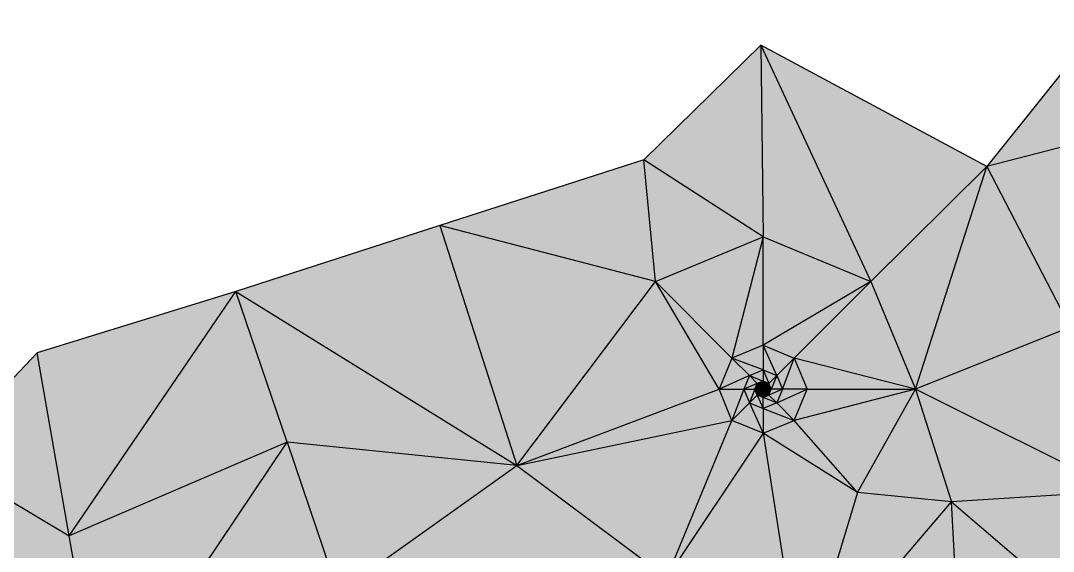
# Model space of a CAD drawing. Header units: inches. Extents: x 0 to 613718, y 0 to 269741.
# Drawn here: x 611653.9 to 612122.8, y 269378.5 to 269619.2 of the extents above; entities that cross this region are included whole.
import ezdxf

# ---------------------------------------------------------------- set-up
doc = ezdxf.new("R2010")
doc.units = ezdxf.units.IN
doc.header["$MEASUREMENT"] = 0

msp = doc.modelspace()

# ---------------------------------------------------------------- hatches: boundary and pattern name
for points in [[(612171.08, 269573.34), (612145.55, 269619.23), (612092.56, 269553.03), (612171.08, 269573.34)], [(612171.08, 269573.34), (612145.55, 269619.23), (612092.56, 269553.03), (612171.08, 269573.34)], [(611991, 269521.13), (611989.89, 269608.08), (611936.83, 269556.1), (611991, 269521.13)], [(611991, 269521.13), (611989.89, 269608.08), (611936.83, 269556.1), (611991, 269521.13)], [(612092.56, 269553.03), (611989.89, 269608.08), (612039.88, 269500.88), (612092.56, 269553.03)], [(612039.88, 269500.88), (611989.89, 269608.08), (611991, 269521.13), (612039.88, 269500.88)], [(612092.56, 269553.03), (611989.89, 269608.08), (612039.88, 269500.88), (612092.56, 269553.03)], [(612039.88, 269500.88), (611989.89, 269608.08), (611991, 269521.13), (612039.88, 269500.88)], [(612171.08, 269573.34), (612092.56, 269553.03), (612130.43, 269480.21), (612171.08, 269573.34)], [(612171.08, 269573.34), (612092.56, 269553.03), (612130.43, 269480.21), (612171.08, 269573.34)], [(611942.12, 269500.88), (611936.83, 269556.1), (611844.28, 269526.22), (611942.12, 269500.88)], [(611942.12, 269500.88), (611936.83, 269556.1), (611844.28, 269526.22), (611942.12, 269500.88)], [(611991, 269521.13), (611936.83, 269556.1), (611942.12, 269500.88), (611991, 269521.13)], [(611991, 269521.13), (611936.83, 269556.1), (611942.12, 269500.88), (611991, 269521.13)], [(612092.56, 269553.03), (612039.88, 269500.88), (612060.13, 269452), (612092.56, 269553.03)], [(612092.56, 269553.03), (612039.88, 269500.88), (612060.13, 269452), (612092.56, 269553.03)], [(612130.43, 269480.21), (612092.56, 269553.03), (612060.13, 269452), (612130.43, 269480.21)], [(612130.43, 269480.21), (612092.56, 269553.03), (612060.13, 269452), (612130.43, 269480.21)], [(611879.17, 269417.46), (611844.28, 269526.22), (611751.65, 269496.32), (611879.17, 269417.46)], [(611879.17, 269417.46), (611844.28, 269526.22), (611751.65, 269496.32), (611879.17, 269417.46)], [(611942.12, 269500.88), (611844.28, 269526.22), (611879.17, 269417.46), (611942.12, 269500.88)], [(611942.12, 269500.88), (611844.28, 269526.22), (611879.17, 269417.46), (611942.12, 269500.88)], [(611991, 269521.13), (611942.12, 269500.88), (611976.86, 269466.14), (611991, 269521.13)], [(611991, 269521.13), (611942.12, 269500.88), (611976.86, 269466.14), (611991, 269521.13)], [(611991, 269521.13), (611976.86, 269466.14), (611991, 269472), (611991, 269521.13)], [(611991, 269521.13), (611976.86, 269466.14), (611991, 269472), (611991, 269521.13)], [(612039.88, 269500.88), (611991, 269521.13), (611991, 269472), (612039.88, 269500.88)], [(612039.88, 269500.88), (611991, 269521.13), (611991, 269472), (612039.88, 269500.88)], [(611971, 269452), (611942.12, 269500.88), (611879.17, 269417.46), (611971, 269452)], [(611971, 269452), (611942.12, 269500.88), (611879.17, 269417.46), (611971, 269452)], [(611976.86, 269466.14), (611942.12, 269500.88), (611971, 269452), (611976.86, 269466.14)], [(611976.86, 269466.14), (611942.12, 269500.88), (611971, 269452), (611976.86, 269466.14)], [(612039.88, 269500.88), (611991, 269472), (612005.14, 269466.14), (612039.88, 269500.88)], [(612039.88, 269500.88), (611991, 269472), (612005.14, 269466.14), (612039.88, 269500.88)], [(612060.13, 269452), (612039.88, 269500.88), (612005.14, 269466.14), (612060.13, 269452)], [(612060.13, 269452), (612039.88, 269500.88), (612005.14, 269466.14), (612060.13, 269452)], [(611751.65, 269496.32), (611661.43, 269468.56), (611676, 269385.53), (611751.65, 269496.32)], [(611751.65, 269496.32), (611661.43, 269468.56), (611676, 269385.53), (611751.65, 269496.32)], [(611774.88, 269427.95), (611751.65, 269496.32), (611676, 269385.53), (611774.88, 269427.95)], [(611774.88, 269427.95), (611751.65, 269496.32), (611676, 269385.53), (611774.88, 269427.95)], [(611879.17, 269417.46), (611751.65, 269496.32), (611774.88, 269427.95), (611879.17, 269417.46)], [(611879.17, 269417.46), (611751.65, 269496.32), (611774.88, 269427.95), (611879.17, 269417.46)], [(612152.97, 269405.7), (612130.43, 269480.21), (612060.13, 269452), (612152.97, 269405.7)], [(612152.97, 269405.7), (612130.43, 269480.21), (612060.13, 269452), (612152.97, 269405.7)], [(611991, 269472), (611976.86, 269466.14), (611991, 269460.73), (611991, 269472)], [(611991, 269472), (611976.86, 269466.14), (611991, 269460.73), (611991, 269472)], [(611997.17, 269458.17), (611991, 269472), (611991, 269460.73), (611997.17, 269458.17)], [(612005.14, 269466.14), (611991, 269472), (611997.17, 269458.17), (612005.14, 269466.14)], [(611997.17, 269458.17), (611991, 269472), (611991, 269460.73), (611997.17, 269458.17)], [(612005.14, 269466.14), (611991, 269472), (611997.17, 269458.17), (612005.14, 269466.14)], [(611676, 269385.53), (611661.43, 269468.56), (611616.26, 269420.95), (611676, 269385.53)], [(611676, 269385.53), (611661.43, 269468.56), (611616.26, 269420.95), (611676, 269385.53)], [(611984.83, 269458.17), (611976.86, 269466.14), (611971, 269452), (611984.83, 269458.17)], [(611984.83, 269458.17), (611976.86, 269466.14), (611971, 269452), (611984.83, 269458.17)], [(611991, 269460.73), (611976.86, 269466.14), (611984.83, 269458.17), (611991, 269460.73)], [(611991, 269460.73), (611976.86, 269466.14), (611984.83, 269458.17), (611991, 269460.73)], [(612005.14, 269466.14), (611997.17, 269458.17), (611999.73, 269452), (612005.14, 269466.14)], [(612005.14, 269466.14), (611997.17, 269458.17), (611999.73, 269452), (612005.14, 269466.14)], [(612011, 269452), (612005.14, 269466.14), (611999.73, 269452), (612011, 269452)], [(612011, 269452), (612005.14, 269466.14), (611999.73, 269452), (612011, 269452)], [(612060.13, 269452), (612005.14, 269466.14), (612011, 269452), (612060.13, 269452)], [(612060.13, 269452), (612005.14, 269466.14), (612011, 269452), (612060.13, 269452)], [(611984.83, 269458.17), (611971, 269452), (611982.27, 269452), (611984.83, 269458.17)], [(611984.83, 269458.17), (611971, 269452), (611982.27, 269452), (611984.83, 269458.17)], [(611988.37, 269454.63), (611984.83, 269458.17), (611982.27, 269452), (611988.37, 269454.63)], [(611988.37, 269454.63), (611984.83, 269458.17), (611982.27, 269452), (611988.37, 269454.63)], [(611991, 269460.73), (611984.83, 269458.17), (611991, 269455.72), (611991, 269460.73)], [(611991, 269460.73), (611984.83, 269458.17), (611991, 269455.72), (611991, 269460.73)], [(611991, 269455.72), (611984.83, 269458.17), (611988.37, 269454.63), (611991, 269455.72)], [(611991, 269455.72), (611984.83, 269458.17), (611988.37, 269454.63), (611991, 269455.72)], [(611997.17, 269458.17), (611991, 269460.73), (611993.63, 269454.63), (611997.17, 269458.17)], [(611993.63, 269454.63), (611991, 269460.73), (611991, 269455.72), (611993.63, 269454.63)], [(611997.17, 269458.17), (611991, 269460.73), (611993.63, 269454.63), (611997.17, 269458.17)], [(611993.63, 269454.63), (611991, 269460.73), (611991, 269455.72), (611993.63, 269454.63)], [(611997.17, 269458.17), (611993.63, 269454.63), (611994.72, 269452), (611997.17, 269458.17)], [(611997.17, 269458.17), (611993.63, 269454.63), (611994.72, 269452), (611997.17, 269458.17)], [(611999.73, 269452), (611997.17, 269458.17), (611994.72, 269452), (611999.73, 269452)], [(611999.73, 269452), (611997.17, 269458.17), (611994.72, 269452), (611999.73, 269452)], [(611988.37, 269454.63), (611982.27, 269452), (611987.28, 269452), (611988.37, 269454.63)], [(611988.37, 269454.63), (611982.27, 269452), (611987.28, 269452), (611988.37, 269454.63)], [(611989.95, 269453.05), (611988.37, 269454.63), (611987.28, 269452), (611989.95, 269453.05)], [(611989.95, 269453.05), (611988.37, 269454.63), (611987.28, 269452), (611989.95, 269453.05)], [(611989.95, 269453.05), (611987.28, 269452), (611989.51, 269452), (611989.95, 269453.05)], [(611989.95, 269453.05), (611987.28, 269452), (611989.51, 269452), (611989.95, 269453.05)], [(611991, 269455.72), (611988.37, 269454.63), (611991, 269453.49), (611991, 269455.72)], [(611991, 269455.72), (611988.37, 269454.63), (611991, 269453.49), (611991, 269455.72)], [(611991, 269453.49), (611988.37, 269454.63), (611989.95, 269453.05), (611991, 269453.49)], [(611991, 269453.49), (611988.37, 269454.63), (611989.95, 269453.05), (611991, 269453.49)], [(611990.65, 269452.35), (611989.95, 269453.05), (611989.51, 269452), (611990.65, 269452.35)], [(611990.65, 269452.35), (611989.95, 269453.05), (611989.51, 269452), (611990.65, 269452.35)], [(611990.65, 269452.35), (611989.51, 269452), (611990.5, 269452), (611990.65, 269452.35)], [(611990.65, 269452.35), (611989.51, 269452), (611990.5, 269452), (611990.65, 269452.35)], [(611991, 269453.49), (611989.95, 269453.05), (611991, 269452.5), (611991, 269453.49)], [(611991, 269453.49), (611989.95, 269453.05), (611991, 269452.5), (611991, 269453.49)], [(611991, 269452.5), (611989.95, 269453.05), (611990.65, 269452.35), (611991, 269452.5)], [(611991, 269452.5), (611989.95, 269453.05), (611990.65, 269452.35), (611991, 269452.5)], [(611991, 269452), (611990.65, 269452.35), (611990.5, 269452), (611991, 269452)], [(611991, 269452), (611990.65, 269452.35), (611990.5, 269452), (611991, 269452)], [(611991, 269452.5), (611990.65, 269452.35), (611991, 269452), (611991, 269452.5)], [(611991, 269452.5), (611990.65, 269452.35), (611991, 269452), (611991, 269452.5)], [(611993.63, 269454.63), (611991, 269455.72), (611992.05, 269453.05), (611993.63, 269454.63)], [(611992.05, 269453.05), (611991, 269455.72), (611991, 269453.49), (611992.05, 269453.05)], [(611993.63, 269454.63), (611991, 269455.72), (611992.05, 269453.05), (611993.63, 269454.63)], [(611992.05, 269453.05), (611991, 269455.72), (611991, 269453.49), (611992.05, 269453.05)], [(611992.05, 269453.05), (611991, 269453.49), (611991.35, 269452.35), (611992.05, 269453.05)], [(611991.35, 269452.35), (611991, 269453.49), (611991, 269452.5), (611991.35, 269452.35)], [(611992.05, 269453.05), (611991, 269453.49), (611991.35, 269452.35), (611992.05, 269453.05)], [(611991.35, 269452.35), (611991, 269453.49), (611991, 269452.5), (611991.35, 269452.35)], [(611991.35, 269452.35), (611991, 269452.5), (611991, 269452), (611991.35, 269452.35)], [(611991.35, 269452.35), (611991, 269452.5), (611991, 269452), (611991.35, 269452.35)], [(611991.5, 269452), (611991.35, 269452.35), (611991, 269452), (611991.5, 269452)], [(611991.5, 269452), (611991.35, 269452.35), (611991, 269452), (611991.5, 269452)], [(611992.05, 269453.05), (611991.35, 269452.35), (611991.5, 269452), (611992.05, 269453.05)], [(611992.05, 269453.05), (611991.35, 269452.35), (611991.5, 269452), (611992.05, 269453.05)], [(611992.49, 269452), (611992.05, 269453.05), (611991.5, 269452), (611992.49, 269452)], [(611992.49, 269452), (611992.05, 269453.05), (611991.5, 269452), (611992.49, 269452)], [(611993.63, 269454.63), (611992.05, 269453.05), (611992.49, 269452), (611993.63, 269454.63)], [(611993.63, 269454.63), (611992.05, 269453.05), (611992.49, 269452), (611993.63, 269454.63)], [(611994.72, 269452), (611993.63, 269454.63), (611992.49, 269452), (611994.72, 269452)], [(611994.72, 269452), (611993.63, 269454.63), (611992.49, 269452), (611994.72, 269452)], [(611976.86, 269437.86), (611971, 269452), (611879.17, 269417.46), (611976.86, 269437.86)], [(611976.86, 269437.86), (611971, 269452), (611879.17, 269417.46), (611976.86, 269437.86)], [(611982.27, 269452), (611971, 269452), (611976.86, 269437.86), (611982.27, 269452)], [(611982.27, 269452), (611971, 269452), (611976.86, 269437.86), (611982.27, 269452)], [(611984.83, 269445.83), (611982.27, 269452), (611976.86, 269437.86), (611984.83, 269445.83)], [(611984.83, 269445.83), (611982.27, 269452), (611976.86, 269437.86), (611984.83, 269445.83)], [(611987.28, 269452), (611982.27, 269452), (611984.83, 269445.83), (611987.28, 269452)], [(611987.28, 269452), (611982.27, 269452), (611984.83, 269445.83), (611987.28, 269452)], [(611988.37, 269449.37), (611987.28, 269452), (611984.83, 269445.83), (611988.37, 269449.37)], [(611988.37, 269449.37), (611987.28, 269452), (611984.83, 269445.83), (611988.37, 269449.37)], [(611991, 269443.27), (611988.37, 269449.37), (611984.83, 269445.83), (611991, 269443.27)], [(611991, 269443.27), (611988.37, 269449.37), (611984.83, 269445.83), (611991, 269443.27)], [(611989.51, 269452), (611987.28, 269452), (611988.37, 269449.37), (611989.51, 269452)], [(611989.51, 269452), (611987.28, 269452), (611988.37, 269449.37), (611989.51, 269452)], [(611989.95, 269450.95), (611989.51, 269452), (611988.37, 269449.37), (611989.95, 269450.95)], [(611989.95, 269450.95), (611989.51, 269452), (611988.37, 269449.37), (611989.95, 269450.95)], [(611991, 269448.28), (611989.95, 269450.95), (611988.37, 269449.37), (611991, 269448.28)], [(611991, 269448.28), (611989.95, 269450.95), (611988.37, 269449.37), (611991, 269448.28)], [(611991, 269448.28), (611988.37, 269449.37), (611991, 269443.27), (611991, 269448.28)], [(611991, 269448.28), (611988.37, 269449.37), (611991, 269443.27), (611991, 269448.28)], [(611990.5, 269452), (611989.51, 269452), (611989.95, 269450.95), (611990.5, 269452)], [(611990.5, 269452), (611989.51, 269452), (611989.95, 269450.95), (611990.5, 269452)], [(611990.65, 269451.65), (611990.5, 269452), (611989.95, 269450.95), (611990.65, 269451.65)], [(611990.65, 269451.65), (611990.5, 269452), (611989.95, 269450.95), (611990.65, 269451.65)], [(611991, 269450.51), (611990.65, 269451.65), (611989.95, 269450.95), (611991, 269450.51)], [(611991, 269450.51), (611990.65, 269451.65), (611989.95, 269450.95), (611991, 269450.51)], [(611991, 269450.51), (611989.95, 269450.95), (611991, 269448.28), (611991, 269450.51)], [(611991, 269450.51), (611989.95, 269450.95), (611991, 269448.28), (611991, 269450.51)], [(611991, 269452), (611990.5, 269452), (611990.65, 269451.65), (611991, 269452)], [(611991, 269452), (611990.5, 269452), (611990.65, 269451.65), (611991, 269452)], [(611991, 269452), (611990.65, 269451.65), (611991, 269451.5), (611991, 269452)], [(611991, 269452), (611990.65, 269451.65), (611991, 269451.5), (611991, 269452)], [(611991, 269451.5), (611990.65, 269451.65), (611991, 269450.51), (611991, 269451.5)], [(611991, 269451.5), (611990.65, 269451.65), (611991, 269450.51), (611991, 269451.5)], [(611991.5, 269452), (611991, 269452), (611991.35, 269451.65), (611991.5, 269452)], [(611991.35, 269451.65), (611991, 269452), (611991, 269451.5), (611991.35, 269451.65)], [(611991.5, 269452), (611991, 269452), (611991.35, 269451.65), (611991.5, 269452)], [(611991.35, 269451.65), (611991, 269452), (611991, 269451.5), (611991.35, 269451.65)], [(611992.05, 269450.95), (611991.35, 269451.65), (611991, 269451.5), (611992.05, 269450.95)], [(611992.05, 269450.95), (611991.35, 269451.65), (611991, 269451.5), (611992.05, 269450.95)], [(611992.05, 269450.95), (611991, 269451.5), (611991, 269450.51), (611992.05, 269450.95)], [(611992.05, 269450.95), (611991, 269451.5), (611991, 269450.51), (611992.05, 269450.95)], [(611993.63, 269449.37), (611992.05, 269450.95), (611991, 269450.51), (611993.63, 269449.37)], [(611993.63, 269449.37), (611992.05, 269450.95), (611991, 269450.51), (611993.63, 269449.37)], [(611993.63, 269449.37), (611991, 269450.51), (611991, 269448.28), (611993.63, 269449.37)], [(611993.63, 269449.37), (611991, 269450.51), (611991, 269448.28), (611993.63, 269449.37)], [(611997.17, 269445.83), (611993.63, 269449.37), (611991, 269448.28), (611997.17, 269445.83)], [(611997.17, 269445.83), (611993.63, 269449.37), (611991, 269448.28), (611997.17, 269445.83)], [(611997.17, 269445.83), (611991, 269448.28), (611991, 269443.27), (611997.17, 269445.83)], [(611997.17, 269445.83), (611991, 269448.28), (611991, 269443.27), (611997.17, 269445.83)], [(611992.49, 269452), (611991.35, 269451.65), (611992.05, 269450.95), (611992.49, 269452)], [(611992.49, 269452), (611991.5, 269452), (611991.35, 269451.65), (611992.49, 269452)], [(611992.49, 269452), (611991.35, 269451.65), (611992.05, 269450.95), (611992.49, 269452)], [(611992.49, 269452), (611991.5, 269452), (611991.35, 269451.65), (611992.49, 269452)], [(611994.72, 269452), (611992.05, 269450.95), (611993.63, 269449.37), (611994.72, 269452)], [(611994.72, 269452), (611992.49, 269452), (611992.05, 269450.95), (611994.72, 269452)], [(611994.72, 269452), (611992.05, 269450.95), (611993.63, 269449.37), (611994.72, 269452)], [(611994.72, 269452), (611992.49, 269452), (611992.05, 269450.95), (611994.72, 269452)], [(611999.73, 269452), (611993.63, 269449.37), (611997.17, 269445.83), (611999.73, 269452)], [(611999.73, 269452), (611994.72, 269452), (611993.63, 269449.37), (611999.73, 269452)], [(611999.73, 269452), (611993.63, 269449.37), (611997.17, 269445.83), (611999.73, 269452)], [(611999.73, 269452), (611994.72, 269452), (611993.63, 269449.37), (611999.73, 269452)], [(612011, 269452), (611999.73, 269452), (611997.17, 269445.83), (612011, 269452)], [(612011, 269452), (611997.17, 269445.83), (612005.14, 269437.86), (612011, 269452)], [(612011, 269452), (611999.73, 269452), (611997.17, 269445.83), (612011, 269452)], [(612011, 269452), (611997.17, 269445.83), (612005.14, 269437.86), (612011, 269452)], [(612060.13, 269452), (612005.14, 269437.86), (612033.87, 269405.16), (612060.13, 269452)], [(612060.13, 269452), (612011, 269452), (612005.14, 269437.86), (612060.13, 269452)], [(612060.13, 269452), (612005.14, 269437.86), (612033.87, 269405.16), (612060.13, 269452)], [(612060.13, 269452), (612011, 269452), (612005.14, 269437.86), (612060.13, 269452)], [(612076.54, 269400.84), (612060.13, 269452), (612033.87, 269405.16), (612076.54, 269400.84)], [(612076.54, 269400.84), (612060.13, 269452), (612033.87, 269405.16), (612076.54, 269400.84)], [(612152.97, 269405.7), (612060.13, 269452), (612076.54, 269400.84), (612152.97, 269405.7)], [(612152.97, 269405.7), (612060.13, 269452), (612076.54, 269400.84), (612152.97, 269405.7)], [(611991, 269432), (611984.83, 269445.83), (611976.86, 269437.86), (611991, 269432)], [(611991, 269432), (611984.83, 269445.83), (611976.86, 269437.86), (611991, 269432)], [(611991, 269443.27), (611984.83, 269445.83), (611991, 269432), (611991, 269443.27)], [(611991, 269443.27), (611984.83, 269445.83), (611991, 269432), (611991, 269443.27)], [(612005.14, 269437.86), (611997.17, 269445.83), (611991, 269443.27), (612005.14, 269437.86)], [(612005.14, 269437.86), (611997.17, 269445.83), (611991, 269443.27), (612005.14, 269437.86)], [(612005.14, 269437.86), (611991, 269443.27), (611991, 269432), (612005.14, 269437.86)], [(612005.14, 269437.86), (611991, 269443.27), (611991, 269432), (612005.14, 269437.86)], [(611976.86, 269437.86), (611879.17, 269417.46), (611947.3, 269366.63), (611976.86, 269437.86)], [(611976.86, 269437.86), (611879.17, 269417.46), (611947.3, 269366.63), (611976.86, 269437.86)], [(611991, 269432), (611976.86, 269437.86), (611947.3, 269366.63), (611991, 269432)], [(611991, 269432), (611976.86, 269437.86), (611947.3, 269366.63), (611991, 269432)], [(612033.87, 269405.16), (612005.14, 269437.86), (611991, 269432), (612033.87, 269405.16)], [(612033.87, 269405.16), (612005.14, 269437.86), (611991, 269432), (612033.87, 269405.16)], [(612008.44, 269321.02), (611991, 269432), (611947.3, 269366.63), (612008.44, 269321.02)], [(612008.44, 269321.02), (611991, 269432), (611947.3, 269366.63), (612008.44, 269321.02)], [(612033.87, 269405.16), (611991, 269432), (612008.44, 269321.02), (612033.87, 269405.16)], [(612033.87, 269405.16), (611991, 269432), (612008.44, 269321.02), (612033.87, 269405.16)], [(611774.88, 269427.95), (611676, 269385.53), (611690.56, 269302.51), (611774.88, 269427.95)], [(611774.88, 269427.95), (611676, 269385.53), (611690.56, 269302.51), (611774.88, 269427.95)], [(611798.1, 269359.58), (611774.88, 269427.95), (611690.56, 269302.51), (611798.1, 269359.58)], [(611798.1, 269359.58), (611774.88, 269427.95), (611690.56, 269302.51), (611798.1, 269359.58)], [(611879.17, 269417.46), (611774.88, 269427.95), (611798.1, 269359.58), (611879.17, 269417.46)], [(611879.17, 269417.46), (611774.88, 269427.95), (611798.1, 269359.58), (611879.17, 269417.46)], [(611690.56, 269302.51), (611676, 269385.53), (611616.26, 269420.95), (611690.56, 269302.51)], [(611690.56, 269302.51), (611676, 269385.53), (611616.26, 269420.95), (611690.56, 269302.51)], [(611947.3, 269366.63), (611879.17, 269417.46), (611798.1, 269359.58), (611947.3, 269366.63)], [(611947.3, 269366.63), (611879.17, 269417.46), (611798.1, 269359.58), (611947.3, 269366.63)], [(612160.3, 269329.22), (612152.97, 269405.7), (612076.54, 269400.84), (612160.3, 269329.22)], [(612160.3, 269329.22), (612152.97, 269405.7), (612076.54, 269400.84), (612160.3, 269329.22)], [(612076.54, 269400.84), (612033.87, 269405.16), (612008.44, 269321.02), (612076.54, 269400.84)], [(612076.54, 269400.84), (612033.87, 269405.16), (612008.44, 269321.02), (612076.54, 269400.84)], [(612080.64, 269324.92), (612076.54, 269400.84), (612008.44, 269321.02), (612080.64, 269324.92)], [(612080.64, 269324.92), (612076.54, 269400.84), (612008.44, 269321.02), (612080.64, 269324.92)], [(612160.3, 269329.22), (612076.54, 269400.84), (612080.64, 269324.92), (612160.3, 269329.22)], [(612160.3, 269329.22), (612076.54, 269400.84), (612080.64, 269324.92), (612160.3, 269329.22)]]:
    msp.add_hatch(color=256).paths.add_polyline_path(points, flags=0)

# ---------------------------------------------------------------- linework, layer by layer
for points, elevation in [([(611984.83, 269458.17), (611982.27, 269452)], 246.51), ([(611984.83, 269458.17), (611982.27, 269452)], 246.51), ([(611990.5, 269452), (611990.65, 269452.35)], 246.24), ([(611990.5, 269452), (611990.65, 269452.35)], 246.24), ([(611991, 269452.5), (611990.65, 269452.35)], 246.24), ([(611991, 269452.5), (611990.65, 269452.35)], 246.24), ([(611991.35, 269452.35), (611991, 269452.5)], 246.24), ([(611991.35, 269452.35), (611991, 269452.5)], 246.24), ([(611991.5, 269452), (611991.35, 269452.35)], 246.24), ([(611991.5, 269452), (611991.35, 269452.35)], 246.24), ([(611990.65, 269451.65), (611990.5, 269452)], 246.24), ([(611990.65, 269451.65), (611990.5, 269452)], 246.24), ([(611991, 269451.5), (611990.65, 269451.65)], 246.24), ([(611991, 269451.5), (611990.65, 269451.65)], 246.24), ([(611991.35, 269451.65), (611991, 269451.5)], 246.24), ([(611991.35, 269451.65), (611991, 269451.5)], 246.24), ([(611991.35, 269451.65), (611991.5, 269452)], 246.24), ([(611991.35, 269451.65), (611991.5, 269452)], 246.24)]:
    msp.add_lwpolyline(points, dxfattribs=dict(elevation=elevation))
for points in [[(612145.55, 269619.23, 247.03), (612092.56, 269553.03, 246.95)], [(612145.55, 269619.23, 247.03), (612092.56, 269553.03, 246.95)], [(611989.89, 269608.08, 246.6), (611936.83, 269556.1, 246.47)], [(611989.89, 269608.08, 246.6), (611936.83, 269556.1, 246.47)], [(612092.56, 269553.03, 246.95), (611989.89, 269608.08, 246.6)], [(611989.89, 269608.08, 246.6), (612039.88, 269500.88, 246.82)], [(611989.89, 269608.08, 246.6), (611991, 269521.13, 246.64)], [(612092.56, 269553.03, 246.95), (611989.89, 269608.08, 246.6)], [(611989.89, 269608.08, 246.6), (612039.88, 269500.88, 246.82)], [(611989.89, 269608.08, 246.6), (611991, 269521.13, 246.64)], [(612171.08, 269573.34, 247.17), (612092.56, 269553.03, 246.95)], [(612171.08, 269573.34, 247.17), (612092.56, 269553.03, 246.95)], [(611936.83, 269556.1, 246.47), (611844.28, 269526.22, 246.23)], [(611936.83, 269556.1, 246.47), (611844.28, 269526.22, 246.23)], [(611942.12, 269500.88, 246.51), (611936.83, 269556.1, 246.47)], [(611991, 269521.13, 246.64), (611936.83, 269556.1, 246.47)], [(611942.12, 269500.88, 246.51), (611936.83, 269556.1, 246.47)], [(611991, 269521.13, 246.64), (611936.83, 269556.1, 246.47)], [(612039.88, 269500.88, 246.82), (612092.56, 269553.03, 246.95)], [(612039.88, 269500.88, 246.82), (612092.56, 269553.03, 246.95)], [(612060.13, 269452, 246.96), (612092.56, 269553.03, 246.95)], [(612060.13, 269452, 246.96), (612092.56, 269553.03, 246.95)], [(612092.56, 269553.03, 246.95), (612130.43, 269480.21, 247.18)], [(612092.56, 269553.03, 246.95), (612130.43, 269480.21, 247.18)], [(611844.28, 269526.22, 246.23), (611751.65, 269496.32, 245.88)], [(611844.28, 269526.22, 246.23), (611751.65, 269496.32, 245.88)], [(611844.28, 269526.22, 246.23), (611879.17, 269417.46, 246.49)], [(611942.12, 269500.88, 246.51), (611844.28, 269526.22, 246.23)], [(611844.28, 269526.22, 246.23), (611879.17, 269417.46, 246.49)], [(611942.12, 269500.88, 246.51), (611844.28, 269526.22, 246.23)], [(611942.12, 269500.88, 246.51), (611991, 269521.13, 246.64)], [(611942.12, 269500.88, 246.51), (611991, 269521.13, 246.64)], [(611991, 269521.13, 246.64), (611976.86, 269466.14, 246.56)], [(611991, 269521.13, 246.64), (611976.86, 269466.14, 246.56)], [(611991, 269521.13, 246.64), (612039.88, 269500.88, 246.82)], [(611991, 269472, 246.6), (611991, 269521.13, 246.64)], [(611991, 269521.13, 246.64), (612039.88, 269500.88, 246.82)], [(611991, 269472, 246.6), (611991, 269521.13, 246.64)], [(611879.17, 269417.46, 246.49), (611942.12, 269500.88, 246.51)], [(611879.17, 269417.46, 246.49), (611942.12, 269500.88, 246.51)], [(611971, 269452, 246.56), (611942.12, 269500.88, 246.51)], [(611976.86, 269466.14, 246.56), (611942.12, 269500.88, 246.51)], [(611971, 269452, 246.56), (611942.12, 269500.88, 246.51)], [(611976.86, 269466.14, 246.56), (611942.12, 269500.88, 246.51)], [(612039.88, 269500.88, 246.82), (611991, 269472, 246.6)], [(612039.88, 269500.88, 246.82), (611991, 269472, 246.6)], [(612005.14, 269466.14, 246.65), (612039.88, 269500.88, 246.82)], [(612005.14, 269466.14, 246.65), (612039.88, 269500.88, 246.82)], [(612039.88, 269500.88, 246.82), (612060.13, 269452, 246.96)], [(612039.88, 269500.88, 246.82), (612060.13, 269452, 246.96)], [(611751.65, 269496.32, 245.88), (611661.43, 269468.56, 245.59)], [(611751.65, 269496.32, 245.88), (611661.43, 269468.56, 245.59)], [(611676, 269385.53, 245.62), (611751.65, 269496.32, 245.88)], [(611676, 269385.53, 245.62), (611751.65, 269496.32, 245.88)], [(611751.65, 269496.32, 245.88), (611879.17, 269417.46, 246.49)], [(611774.88, 269427.95, 245.98), (611751.65, 269496.32, 245.88)], [(611751.65, 269496.32, 245.88), (611879.17, 269417.46, 246.49)], [(611774.88, 269427.95, 245.98), (611751.65, 269496.32, 245.88)], [(612130.43, 269480.21, 247.18), (612060.13, 269452, 246.96)], [(612130.43, 269480.21, 247.18), (612060.13, 269452, 246.96)], [(611991, 269472, 246.6), (611976.86, 269466.14, 246.56)], [(611991, 269472, 246.6), (611976.86, 269466.14, 246.56)], [(611991, 269472, 246.6), (612005.14, 269466.14, 246.65)], [(611991, 269472, 246.6), (611991, 269460.73, 246.53)], [(611997.17, 269458.17, 246.55), (611991, 269472, 246.6)], [(611991, 269472, 246.6), (612005.14, 269466.14, 246.65)], [(611991, 269472, 246.6), (611991, 269460.73, 246.53)], [(611997.17, 269458.17, 246.55), (611991, 269472, 246.6)], [(611661.43, 269468.56, 245.59), (611616.26, 269420.95, 245.48)], [(611661.43, 269468.56, 245.59), (611616.26, 269420.95, 245.48)], [(611676, 269385.53, 245.62), (611661.43, 269468.56, 245.59)], [(611676, 269385.53, 245.62), (611661.43, 269468.56, 245.59)], [(611976.86, 269466.14, 246.56), (611971, 269452, 246.56)], [(611976.86, 269466.14, 246.56), (611971, 269452, 246.56)], [(611976.86, 269466.14, 246.56), (611984.83, 269458.17, 246.51)], [(611991, 269460.73, 246.53), (611976.86, 269466.14, 246.56)], [(611976.86, 269466.14, 246.56), (611984.83, 269458.17, 246.51)], [(611991, 269460.73, 246.53), (611976.86, 269466.14, 246.56)], [(612005.14, 269466.14, 246.65), (611997.17, 269458.17, 246.55)], [(612005.14, 269466.14, 246.65), (611997.17, 269458.17, 246.55)], [(611999.73, 269452, 246.57), (612005.14, 269466.14, 246.65)], [(611999.73, 269452, 246.57), (612005.14, 269466.14, 246.65)], [(612005.14, 269466.14, 246.65), (612011, 269452, 246.69)], [(612060.13, 269452, 246.96), (612005.14, 269466.14, 246.65)], [(612005.14, 269466.14, 246.65), (612011, 269452, 246.69)], [(612060.13, 269452, 246.96), (612005.14, 269466.14, 246.65)], [(611984.83, 269458.17, 246.51), (611971, 269452, 246.56)], [(611984.83, 269458.17, 246.51), (611971, 269452, 246.56)], [(611984.83, 269458.17, 246.51), (611991, 269460.73, 246.53)], [(611984.83, 269458.17, 246.51), (611991, 269460.73, 246.53)], [(611988.37, 269454.63, 246.44), (611984.83, 269458.17, 246.51)], [(611984.83, 269458.17, 246.51), (611991, 269455.72, 246.45)], [(611988.37, 269454.63, 246.44), (611984.83, 269458.17, 246.51)], [(611984.83, 269458.17, 246.51), (611991, 269455.72, 246.45)], [(611991, 269460.73, 246.53), (611997.17, 269458.17, 246.55)], [(611991, 269460.73, 246.53), (611993.63, 269454.63, 246.46)], [(611991, 269460.73, 246.53), (611991, 269455.72, 246.45)], [(611991, 269460.73, 246.53), (611997.17, 269458.17, 246.55)], [(611991, 269460.73, 246.53), (611993.63, 269454.63, 246.46)], [(611991, 269460.73, 246.53), (611991, 269455.72, 246.45)], [(611997.17, 269458.17, 246.55), (611993.63, 269454.63, 246.46)], [(611997.17, 269458.17, 246.55), (611993.63, 269454.63, 246.46)], [(611997.17, 269458.17, 246.55), (611994.72, 269452, 246.46)], [(611997.17, 269458.17, 246.55), (611994.72, 269452, 246.46)], [(611997.17, 269458.17, 246.55), (611999.73, 269452, 246.57)], [(611997.17, 269458.17, 246.55), (611999.73, 269452, 246.57)], [(611988.37, 269454.63, 246.44), (611982.27, 269452, 246.51)], [(611988.37, 269454.63, 246.44), (611982.27, 269452, 246.51)], [(611987.28, 269452, 246.44), (611988.37, 269454.63, 246.44)], [(611987.28, 269452, 246.44), (611988.37, 269454.63, 246.44)], [(611987.28, 269452, 246.44), (611989.95, 269453.05, 246.35)], [(611987.28, 269452, 246.44), (611989.95, 269453.05, 246.35)], [(611991, 269455.72, 246.45), (611988.37, 269454.63, 246.44)], [(611991, 269455.72, 246.45), (611988.37, 269454.63, 246.44)], [(611988.37, 269454.63, 246.44), (611991, 269453.49, 246.35)], [(611988.37, 269454.63, 246.44), (611989.95, 269453.05, 246.35)], [(611988.37, 269454.63, 246.44), (611991, 269453.49, 246.35)], [(611988.37, 269454.63, 246.44), (611989.95, 269453.05, 246.35)], [(611989.95, 269453.05, 246.35), (611989.51, 269452, 246.35)], [(611989.95, 269453.05, 246.35), (611989.51, 269452, 246.35)], [(611989.51, 269452, 246.35), (611990.65, 269452.35, 246.24)], [(611989.51, 269452, 246.35), (611990.65, 269452.35, 246.24)], [(611989.95, 269453.05, 246.35), (611991, 269453.49, 246.35)], [(611989.95, 269453.05, 246.35), (611991, 269453.49, 246.35)], [(611990.65, 269452.35, 246.24), (611989.95, 269453.05, 246.35)], [(611989.95, 269453.05, 246.35), (611991, 269452.5, 246.24)], [(611990.65, 269452.35, 246.24), (611989.95, 269453.05, 246.35)], [(611989.95, 269453.05, 246.35), (611991, 269452.5, 246.24)], [(611991, 269452, 246.24), (611990.65, 269452.35, 246.24)], [(611991, 269452, 246.24), (611990.65, 269452.35, 246.24)], [(611993.63, 269454.63, 246.46), (611991, 269455.72, 246.45)], [(611991, 269455.72, 246.45), (611992.05, 269453.05, 246.36)], [(611991, 269455.72, 246.45), (611991, 269453.49, 246.35)], [(611993.63, 269454.63, 246.46), (611991, 269455.72, 246.45)], [(611991, 269455.72, 246.45), (611992.05, 269453.05, 246.36)], [(611991, 269455.72, 246.45), (611991, 269453.49, 246.35)], [(611991, 269453.49, 246.35), (611992.05, 269453.05, 246.36)], [(611991, 269453.49, 246.35), (611991.35, 269452.35, 246.24)], [(611991, 269453.49, 246.35), (611991, 269452.5, 246.24)], [(611991, 269453.49, 246.35), (611992.05, 269453.05, 246.36)], [(611991, 269453.49, 246.35), (611991.35, 269452.35, 246.24)], [(611991, 269453.49, 246.35), (611991, 269452.5, 246.24)], [(611991, 269452.5, 246.24), (611991, 269452, 246.24)], [(611991, 269452.5, 246.24), (611991, 269452, 246.24)], [(611991.35, 269452.35, 246.24), (611991, 269452, 246.24)], [(611991.35, 269452.35, 246.24), (611991, 269452, 246.24)], [(611992.05, 269453.05, 246.36), (611991.35, 269452.35, 246.24)], [(611992.05, 269453.05, 246.36), (611991.35, 269452.35, 246.24)], [(611992.05, 269453.05, 246.36), (611991.5, 269452, 246.24)], [(611992.05, 269453.05, 246.36), (611991.5, 269452, 246.24)], [(611993.63, 269454.63, 246.46), (611992.05, 269453.05, 246.36)], [(611993.63, 269454.63, 246.46), (611992.05, 269453.05, 246.36)], [(611992.05, 269453.05, 246.36), (611992.49, 269452, 246.36)], [(611992.05, 269453.05, 246.36), (611992.49, 269452, 246.36)], [(611993.63, 269454.63, 246.46), (611992.49, 269452, 246.36)], [(611993.63, 269454.63, 246.46), (611992.49, 269452, 246.36)], [(611994.72, 269452, 246.46), (611993.63, 269454.63, 246.46)], [(611994.72, 269452, 246.46), (611993.63, 269454.63, 246.46)], [(611879.17, 269417.46, 246.49), (611971, 269452, 246.56)], [(611879.17, 269417.46, 246.49), (611971, 269452, 246.56)], [(611976.86, 269437.86, 246.6), (611971, 269452, 246.56)], [(611971, 269452, 246.56), (611982.27, 269452, 246.51)], [(611976.86, 269437.86, 246.6), (611971, 269452, 246.56)], [(611971, 269452, 246.56), (611982.27, 269452, 246.51)], [(611982.27, 269452, 246.51), (611976.86, 269437.86, 246.6)], [(611982.27, 269452, 246.51), (611976.86, 269437.86, 246.6)], [(611982.27, 269452, 246.51), (611987.28, 269452, 246.44)], [(611982.27, 269452, 246.51), (611984.83, 269445.83, 246.53)], [(611982.27, 269452, 246.51), (611987.28, 269452, 246.44)], [(611982.27, 269452, 246.51), (611984.83, 269445.83, 246.53)], [(611987.28, 269452, 246.44), (611984.83, 269445.83, 246.53)], [(611987.28, 269452, 246.44), (611984.83, 269445.83, 246.53)], [(611984.83, 269445.83, 246.53), (611988.37, 269449.37, 246.44)], [(611984.83, 269445.83, 246.53), (611988.37, 269449.37, 246.44)], [(611988.37, 269449.37, 246.44), (611987.28, 269452, 246.44)], [(611987.28, 269452, 246.44), (611989.51, 269452, 246.35)], [(611988.37, 269449.37, 246.44), (611987.28, 269452, 246.44)], [(611987.28, 269452, 246.44), (611989.51, 269452, 246.35)], [(611988.37, 269449.37, 246.44), (611989.51, 269452, 246.35)], [(611988.37, 269449.37, 246.44), (611989.51, 269452, 246.35)], [(611988.37, 269449.37, 246.44), (611989.95, 269450.95, 246.35)], [(611988.37, 269449.37, 246.44), (611989.95, 269450.95, 246.35)], [(611991, 269448.28, 246.45), (611988.37, 269449.37, 246.44)], [(611988.37, 269449.37, 246.44), (611991, 269443.27, 246.55)], [(611991, 269448.28, 246.45), (611988.37, 269449.37, 246.44)], [(611988.37, 269449.37, 246.44), (611991, 269443.27, 246.55)], [(611989.51, 269452, 246.35), (611990.5, 269452, 246.24)], [(611989.51, 269452, 246.35), (611989.95, 269450.95, 246.35)], [(611989.51, 269452, 246.35), (611990.5, 269452, 246.24)], [(611989.51, 269452, 246.35), (611989.95, 269450.95, 246.35)], [(611989.95, 269450.95, 246.35), (611990.5, 269452, 246.24)], [(611989.95, 269450.95, 246.35), (611990.5, 269452, 246.24)], [(611989.95, 269450.95, 246.35), (611990.65, 269451.65, 246.24)], [(611989.95, 269450.95, 246.35), (611990.65, 269451.65, 246.24)], [(611989.95, 269450.95, 246.35), (611991, 269450.51, 246.35)], [(611991, 269448.28, 246.45), (611989.95, 269450.95, 246.35)], [(611989.95, 269450.95, 246.35), (611991, 269450.51, 246.35)], [(611991, 269448.28, 246.45), (611989.95, 269450.95, 246.35)], [(611990.5, 269452, 246.24), (611991, 269452, 246.24)], [(611990.5, 269452, 246.24), (611991, 269452, 246.24)], [(611991, 269452, 246.24), (611990.65, 269451.65, 246.24)], [(611991, 269452, 246.24), (611990.65, 269451.65, 246.24)], [(611991, 269450.51, 246.35), (611990.65, 269451.65, 246.24)], [(611991, 269450.51, 246.35), (611990.65, 269451.65, 246.24)], [(611991, 269452, 246.24), (611991.35, 269451.65, 246.24)], [(611991.5, 269452, 246.24), (611991, 269452, 246.24)], [(611991, 269451.5, 246.24), (611991, 269452, 246.24)], [(611991, 269452, 246.24), (611991.35, 269451.65, 246.24)], [(611991.5, 269452, 246.24), (611991, 269452, 246.24)], [(611991, 269451.5, 246.24), (611991, 269452, 246.24)], [(611991, 269450.51, 246.35), (611991, 269451.5, 246.24)], [(611992.05, 269450.95, 246.36), (611991, 269451.5, 246.24)], [(611991, 269450.51, 246.35), (611991, 269451.5, 246.24)], [(611992.05, 269450.95, 246.36), (611991, 269451.5, 246.24)], [(611992.05, 269450.95, 246.36), (611991, 269450.51, 246.35)], [(611992.05, 269450.95, 246.36), (611991, 269450.51, 246.35)], [(611991, 269450.51, 246.35), (611991, 269448.28, 246.45)], [(611993.63, 269449.37, 246.46), (611991, 269450.51, 246.35)], [(611991, 269450.51, 246.35), (611991, 269448.28, 246.45)], [(611993.63, 269449.37, 246.46), (611991, 269450.51, 246.35)], [(611991, 269448.28, 246.45), (611993.63, 269449.37, 246.46)], [(611991, 269448.28, 246.45), (611993.63, 269449.37, 246.46)], [(611991, 269443.27, 246.55), (611991, 269448.28, 246.45)], [(611997.17, 269445.83, 246.57), (611991, 269448.28, 246.45)], [(611991, 269443.27, 246.55), (611991, 269448.28, 246.45)], [(611997.17, 269445.83, 246.57), (611991, 269448.28, 246.45)], [(611992.49, 269452, 246.36), (611991.35, 269451.65, 246.24)], [(611992.49, 269452, 246.36), (611991.35, 269451.65, 246.24)], [(611992.05, 269450.95, 246.36), (611991.35, 269451.65, 246.24)], [(611992.05, 269450.95, 246.36), (611991.35, 269451.65, 246.24)], [(611992.49, 269452, 246.36), (611991.5, 269452, 246.24)], [(611992.49, 269452, 246.36), (611991.5, 269452, 246.24)], [(611994.72, 269452, 246.46), (611992.05, 269450.95, 246.36)], [(611992.49, 269452, 246.36), (611992.05, 269450.95, 246.36)], [(611994.72, 269452, 246.46), (611992.05, 269450.95, 246.36)], [(611992.49, 269452, 246.36), (611992.05, 269450.95, 246.36)], [(611993.63, 269449.37, 246.46), (611992.05, 269450.95, 246.36)], [(611993.63, 269449.37, 246.46), (611992.05, 269450.95, 246.36)], [(611994.72, 269452, 246.46), (611992.49, 269452, 246.36)], [(611994.72, 269452, 246.46), (611992.49, 269452, 246.36)], [(611993.63, 269449.37, 246.46), (611994.72, 269452, 246.46)], [(611999.73, 269452, 246.57), (611993.63, 269449.37, 246.46)], [(611993.63, 269449.37, 246.46), (611994.72, 269452, 246.46)], [(611999.73, 269452, 246.57), (611993.63, 269449.37, 246.46)], [(611997.17, 269445.83, 246.57), (611993.63, 269449.37, 246.46)], [(611997.17, 269445.83, 246.57), (611993.63, 269449.37, 246.46)], [(611999.73, 269452, 246.57), (611994.72, 269452, 246.46)], [(611999.73, 269452, 246.57), (611994.72, 269452, 246.46)], [(611999.73, 269452, 246.57), (611997.17, 269445.83, 246.57)], [(611997.17, 269445.83, 246.57), (612011, 269452, 246.69)], [(611999.73, 269452, 246.57), (611997.17, 269445.83, 246.57)], [(611997.17, 269445.83, 246.57), (612011, 269452, 246.69)], [(612011, 269452, 246.69), (611999.73, 269452, 246.57)], [(612011, 269452, 246.69), (611999.73, 269452, 246.57)], [(612005.14, 269437.86, 246.69), (612011, 269452, 246.69)], [(612060.13, 269452, 246.96), (612005.14, 269437.86, 246.69)], [(612005.14, 269437.86, 246.69), (612011, 269452, 246.69)], [(612060.13, 269452, 246.96), (612005.14, 269437.86, 246.69)], [(612011, 269452, 246.69), (612060.13, 269452, 246.96)], [(612011, 269452, 246.69), (612060.13, 269452, 246.96)], [(612033.87, 269405.16, 246.97), (612060.13, 269452, 246.96)], [(612033.87, 269405.16, 246.97), (612060.13, 269452, 246.96)], [(612060.13, 269452, 246.96), (612076.54, 269400.84, 247.15)], [(612152.97, 269405.7, 247.41), (612060.13, 269452, 246.96)], [(612060.13, 269452, 246.96), (612076.54, 269400.84, 247.15)], [(612152.97, 269405.7, 247.41), (612060.13, 269452, 246.96)], [(611976.86, 269437.86, 246.6), (611984.83, 269445.83, 246.53)], [(611976.86, 269437.86, 246.6), (611984.83, 269445.83, 246.53)], [(611984.83, 269445.83, 246.53), (611991, 269443.27, 246.55)], [(611984.83, 269445.83, 246.53), (611991, 269432, 246.65)], [(611984.83, 269445.83, 246.53), (611991, 269443.27, 246.55)], [(611984.83, 269445.83, 246.53), (611991, 269432, 246.65)], [(611997.17, 269445.83, 246.57), (611991, 269443.27, 246.55)], [(611997.17, 269445.83, 246.57), (611991, 269443.27, 246.55)], [(611991, 269443.27, 246.55), (612005.14, 269437.86, 246.69)], [(611991, 269443.27, 246.55), (611991, 269432, 246.65)], [(611991, 269443.27, 246.55), (612005.14, 269437.86, 246.69)], [(611991, 269443.27, 246.55), (611991, 269432, 246.65)], [(612005.14, 269437.86, 246.69), (611997.17, 269445.83, 246.57)], [(612005.14, 269437.86, 246.69), (611997.17, 269445.83, 246.57)], [(611879.17, 269417.46, 246.49), (611976.86, 269437.86, 246.6)], [(611879.17, 269417.46, 246.49), (611976.86, 269437.86, 246.6)], [(611947.3, 269366.63, 246.87), (611976.86, 269437.86, 246.6)], [(611947.3, 269366.63, 246.87), (611976.86, 269437.86, 246.6)], [(611991, 269432, 246.65), (611976.86, 269437.86, 246.6)], [(611991, 269432, 246.65), (611976.86, 269437.86, 246.6)], [(611991, 269432, 246.65), (612005.14, 269437.86, 246.69)], [(611991, 269432, 246.65), (612005.14, 269437.86, 246.69)], [(612033.87, 269405.16, 246.97), (612005.14, 269437.86, 246.69)], [(612033.87, 269405.16, 246.97), (612005.14, 269437.86, 246.69)], [(611991, 269432, 246.65), (611947.3, 269366.63, 246.87)], [(611991, 269432, 246.65), (611947.3, 269366.63, 246.87)], [(612033.87, 269405.16, 246.97), (611991, 269432, 246.65)], [(611991, 269432, 246.65), (612008.44, 269321.02, 247.14)], [(612033.87, 269405.16, 246.97), (611991, 269432, 246.65)], [(611991, 269432, 246.65), (612008.44, 269321.02, 247.14)], [(611774.88, 269427.95, 245.98), (611676, 269385.53, 245.62)], [(611774.88, 269427.95, 245.98), (611676, 269385.53, 245.62)], [(611690.56, 269302.51, 245.62), (611774.88, 269427.95, 245.98)], [(611690.56, 269302.51, 245.62), (611774.88, 269427.95, 245.98)], [(611879.17, 269417.46, 246.49), (611774.88, 269427.95, 245.98)], [(611774.88, 269427.95, 245.98), (611798.1, 269359.58, 246.11)], [(611879.17, 269417.46, 246.49), (611774.88, 269427.95, 245.98)], [(611774.88, 269427.95, 245.98), (611798.1, 269359.58, 246.11)], [(611616.26, 269420.95, 245.48), (611676, 269385.53, 245.62)], [(611616.26, 269420.95, 245.48), (611676, 269385.53, 245.62)], [(611798.1, 269359.58, 246.11), (611879.17, 269417.46, 246.49)], [(611798.1, 269359.58, 246.11), (611879.17, 269417.46, 246.49)], [(611879.17, 269417.46, 246.49), (611947.3, 269366.63, 246.87)], [(611879.17, 269417.46, 246.49), (611947.3, 269366.63, 246.87)], [(612152.97, 269405.7, 247.41), (612076.54, 269400.84, 247.15)], [(612152.97, 269405.7, 247.41), (612076.54, 269400.84, 247.15)], [(612033.87, 269405.16, 246.97), (612008.44, 269321.02, 247.14)], [(612033.87, 269405.16, 246.97), (612008.44, 269321.02, 247.14)], [(612008.44, 269321.02, 247.14), (612076.54, 269400.84, 247.15)], [(612008.44, 269321.02, 247.14), (612076.54, 269400.84, 247.15)], [(612076.54, 269400.84, 247.15), (612033.87, 269405.16, 246.97)], [(612076.54, 269400.84, 247.15), (612033.87, 269405.16, 246.97)], [(612076.54, 269400.84, 247.15), (612160.3, 269329.22, 247.62)], [(612080.64, 269324.92, 247.39), (612076.54, 269400.84, 247.15)], [(612076.54, 269400.84, 247.15), (612160.3, 269329.22, 247.62)], [(612080.64, 269324.92, 247.39), (612076.54, 269400.84, 247.15)], [(611690.56, 269302.51, 245.62), (611676, 269385.53, 245.62)], [(611690.56, 269302.51, 245.62), (611676, 269385.53, 245.62)]]:
    msp.add_polyline3d(points)

doc.saveas('drawing.dxf')
